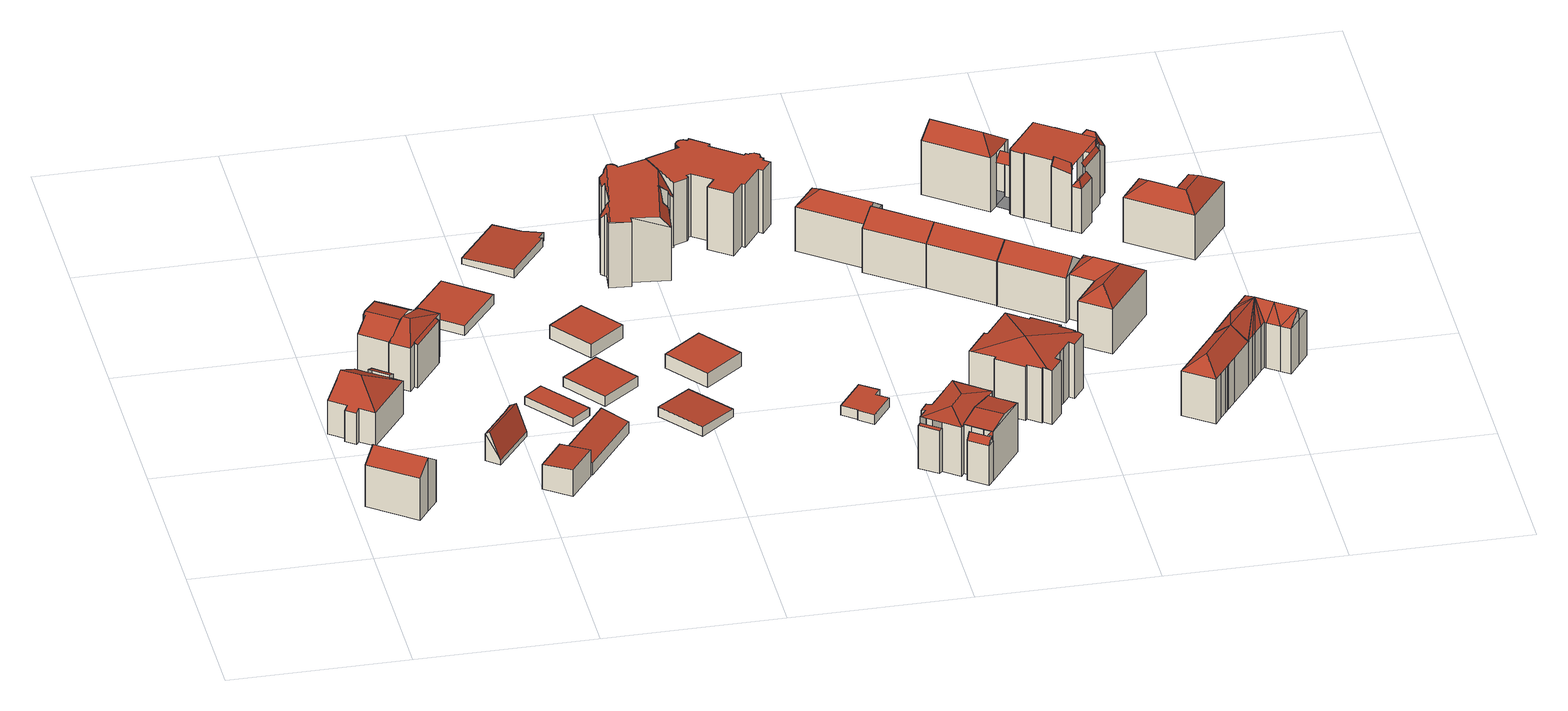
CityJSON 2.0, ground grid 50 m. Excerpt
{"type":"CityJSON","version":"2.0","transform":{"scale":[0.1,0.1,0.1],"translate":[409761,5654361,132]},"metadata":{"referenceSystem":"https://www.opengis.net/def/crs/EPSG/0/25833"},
"CityObjects":{
"building1":{"type":"Building","attributes":{"Dachtyp_tdc":"tdcGableRoof","Gemeindeschluessel":14612000,"Dachneigung":35.35,"QualitaetDacherkennung":88,"Geometrietyp2DReferenz":"3000","measuredHeight":16.43,"function":"31001_9998","roofType":"3100"},"geometry":[{"type":"Solid","lod":"2","boundaries":[[[[0,1,2,3]],[[1,4,5,2]],[[4,6,7,5]],[[6,8,9,7]],[[8,10,11,9]],[[10,12,13,11]],[[12,14,15,13]],[[14,16,17,15]],[[16,18,19,17]],[[18,20,21,19]],[[20,0,3,21]],[[16,14,12,10,8,6,4,1,0]],[[0,20,18,16]],[[3,2,5,7,9,11,13,15,17,19,21]]]],"semantics":{"surfaces":[{"type":"WallSurface"},{"type":"RoofSurface"},{"type":"GroundSurface"}],"values":[[0,0,0,0,0,0,0,0,0,0,0,1,1,2]]}}]},
"building2":{"type":"Building","attributes":{"Gemeindeschluessel":14612000,"Geometrietyp2DReferenz":"3000","function":"31001_9998","roofType":"9999"},"children":["building2-1","building2-2","building2-3"]},
"building2-1":{"type":"BuildingPart","attributes":{"Dachtyp_tdc":"tdcHipAndGableRoof","Dachneigung":30.8,"QualitaetDacherkennung":53,"Geometrietyp2DReferenz":"3000","measuredHeight":15.15,"roofType":"5000"},"parents":["building2"],"geometry":[{"type":"MultiSurface","lod":"2","boundaries":[[[22,23,24,25]],[[23,26,27,24]],[[26,28,29,30,27]],[[31,32,33,34,35]],[[32,36,37,33]],[[38,39,40,41]],[[39,42,43,40]],[[42,44,45,43]],[[44,46,47,45]],[[46,22,25,47]],[[42,39,48]],[[39,38,36,32,31,49,48]],[[49,28,26,23,22,46,44,42,48]],[[25,24,27,30,50,51,34,33,37,41,40,43,45,47]]],"semantics":{"surfaces":[{"type":"WallSurface"},{"type":"RoofSurface"},{"type":"GroundSurface"}],"values":[0,0,0,0,0,0,0,0,0,0,1,1,1,2]}}]},
"building2-2":{"type":"BuildingPart","attributes":{"Dachtyp_tdc":"tdcGableRoof","Dachneigung":49.83,"QualitaetDacherkennung":8,"Geometrietyp2DReferenz":"3000","measuredHeight":6.4,"roofType":"3100"},"parents":["building2"],"geometry":[{"type":"MultiSurface","lod":"2","boundaries":[[[52,35,34,53]],[[29,54,55,30]],[[54,56,57,55]],[[56,58,59,57]],[[58,60,61,59]],[[60,62,63,61]],[[62,64,65,63]],[[64,52,53,65]],[[60,58,56,54,29,66,67]],[[67,35,52,64,62,60]],[[53,34,51,50,30,55,57,59,61,63,65]]],"semantics":{"surfaces":[{"type":"WallSurface"},{"type":"RoofSurface"},{"type":"GroundSurface"}],"values":[0,0,0,0,0,0,0,0,1,1,2]}}]},
"building2-3":{"type":"BuildingPart","attributes":{"Dachtyp_tdc":"tdcPolyFlatRoof","Dachneigung":21.94,"QualitaetDacherkennung":44,"Geometrietyp2DReferenz":"3000","measuredHeight":11.34,"roofType":"2100"},"parents":["building2"],"geometry":[{"type":"MultiSurface","lod":"2","boundaries":[[[68,69,70,37,36]],[[69,71,72,70]],[[71,73,38,41,72]],[[73,71,69,68]],[[37,70,72,41]]],"semantics":{"surfaces":[{"type":"WallSurface"},{"type":"RoofSurface"},{"type":"GroundSurface"}],"values":[0,0,0,1,2]}}]},
"building3":{"type":"Building","attributes":{"Gemeindeschluessel":14612000,"Geometrietyp2DReferenz":"3000","function":"31001_9998","roofType":"9999"},"children":["building3-1","building3-2","building3-3"]},
"building3-1":{"type":"BuildingPart","attributes":{"Dachtyp_tdc":"tdcPolyFlatRoof","Dachneigung":32.69,"QualitaetDacherkennung":60,"Geometrietyp2DReferenz":"3000","measuredHeight":13.73,"roofType":"2100"},"parents":["building3"],"geometry":[{"type":"MultiSurface","lod":"2","boundaries":[[[74,75,76,77,78]],[[75,79,80,76]],[[79,81,82,83,80]],[[81,79,75,74]],[[77,76,80,83]]],"semantics":{"surfaces":[{"type":"WallSurface"},{"type":"RoofSurface"},{"type":"GroundSurface"}],"values":[0,0,0,1,2]}}]},
"building3-2":{"type":"BuildingPart","attributes":{"Dachtyp_tdc":"tdcCutGableRoof","Dachneigung":33.17,"QualitaetDacherkennung":56,"Geometrietyp2DReferenz":"3000","measuredHeight":16.83,"roofType":"9999"},"parents":["building3"],"geometry":[{"type":"MultiSurface","lod":"2","boundaries":[[[84,85,86,87]],[[85,88,89,86]],[[88,90,91,89]],[[92,93,94,95]],[[93,96,97,94]],[[96,98,99,97]],[[98,100,101,99]],[[100,102,103,101]],[[102,84,87,103]],[[104,105,90,88,85,84,102]],[[100,98,96,93,92,106,107]],[[102,100,107,104]],[[87,86,89,91,108,109,110,95,94,97,99,101,103]]],"semantics":{"surfaces":[{"type":"WallSurface"},{"type":"RoofSurface"},{"type":"GroundSurface"}],"values":[0,0,0,0,0,0,0,0,0,1,1,1,2]}}]},
"building3-3":{"type":"BuildingPart","attributes":{"Dachtyp_tdc":"tdcHipAndGableRoof","Dachneigung":36.6,"QualitaetDacherkennung":37,"Geometrietyp2DReferenz":"3000","measuredHeight":16.44,"roofType":"5000"},"parents":["building3"],"geometry":[{"type":"MultiSurface","lod":"2","boundaries":[[[111,91,90]],[[111,112,113,91]],[[112,114,115,113]],[[114,78,77,115]],[[82,116,117,83]],[[116,118,119,117]],[[118,120,95,119]],[[120,92,95]],[[116,82,78,114,121]],[[114,112,111,105,122,123,121]],[[123,124,106,120,118,116,121]],[[110,109,108,91,113,115,77,83,117,119,95]]],"semantics":{"surfaces":[{"type":"WallSurface"},{"type":"RoofSurface"},{"type":"GroundSurface"}],"values":[0,0,0,0,0,0,0,0,1,1,1,2]}}]},
"building4":{"type":"Building","attributes":{"Dachtyp_tdc":"tdcFreeFormRoof","Gemeindeschluessel":14612000,"Dachneigung":68.25,"QualitaetDacherkennung":4,"Geometrietyp2DReferenz":"3000","measuredHeight":9.26,"function":"31001_9998","roofType":"5000"},"geometry":[{"type":"Solid","lod":"2","boundaries":[[[[125,126,127,128]],[[126,129,130,127]],[[129,131,132,130]],[[131,133,134,132]],[[133,135,136,134]],[[135,125,128,136]],[[135,133,137,138]],[[131,129,126,125,138,137]],[[133,131,137]],[[125,135,138]],[[128,127,130,132,134,136]]]],"semantics":{"surfaces":[{"type":"WallSurface"},{"type":"RoofSurface"},{"type":"GroundSurface"}],"values":[[0,0,0,0,0,0,1,1,0,0,2]]}}]},
"building5":{"type":"Building","attributes":{"Dachtyp_tdc":"tdcPolyFlatRoof","Gemeindeschluessel":14612000,"Dachneigung":4.09,"QualitaetDacherkennung":42,"Geometrietyp2DReferenz":"3000","measuredHeight":8.22,"function":"31001_9998","roofType":"2100"},"geometry":[{"type":"Solid","lod":"2","boundaries":[[[[139,140,141,142]],[[140,143,144,141]],[[143,145,146,144]],[[143,140,139,145]],[[146,142,141,144]],[[145,139,142,146]]]],"semantics":{"surfaces":[{"type":"WallSurface"},{"type":"RoofSurface"},{"type":"GroundSurface"}],"values":[[0,0,0,1,2,0]]}}]},
"building6":{"type":"Building","attributes":{"Dachtyp_tdc":"tdcPolyFlatRoof","Gemeindeschluessel":14612000,"Dachneigung":0,"QualitaetDacherkennung":50,"Geometrietyp2DReferenz":"3000","measuredHeight":3,"function":"31001_9998","roofType":"1000"},"geometry":[{"type":"Solid","lod":"2","boundaries":[[[[147,148,149,150]],[[148,151,152,149]],[[151,153,154,152]],[[153,147,150,154]],[[153,151,148,147]],[[150,149,152,154]]]],"semantics":{"surfaces":[{"type":"WallSurface"},{"type":"RoofSurface"},{"type":"GroundSurface"}],"values":[[0,0,0,0,1,2]]}}]},
"building7":{"type":"Building","attributes":{"Dachtyp_tdc":"tdcPolyFlatRoof","Gemeindeschluessel":14612000,"Dachneigung":0,"QualitaetDacherkennung":73,"Geometrietyp2DReferenz":"3000","measuredHeight":2.52,"function":"31001_9998","roofType":"1000"},"geometry":[{"type":"Solid","lod":"2","boundaries":[[[[155,156,157,158]],[[156,159,160,157]],[[159,161,162,160]],[[161,155,158,162]],[[161,159,156,155]],[[158,157,160,162]]]],"semantics":{"surfaces":[{"type":"WallSurface"},{"type":"RoofSurface"},{"type":"GroundSurface"}],"values":[[0,0,0,0,1,2]]}}]},
"building8":{"type":"Building","attributes":{"Dachtyp_tdc":"tdcPolyFlatRoof","Gemeindeschluessel":14612000,"Dachneigung":4.61,"QualitaetDacherkennung":77,"Geometrietyp2DReferenz":"3000","measuredHeight":4.3,"function":"31001_9998","roofType":"2100"},"geometry":[{"type":"Solid","lod":"2","boundaries":[[[[163,164,165,166]],[[164,167,168,165]],[[167,169,170,168]],[[169,163,166,170]],[[169,167,164,163]],[[166,165,168,170]]]],"semantics":{"surfaces":[{"type":"WallSurface"},{"type":"RoofSurface"},{"type":"GroundSurface"}],"values":[[0,0,0,0,1,2]]}}]},
"building9":{"type":"Building","attributes":{"Dachtyp_tdc":"tdcPolyFlatRoof","Gemeindeschluessel":14612000,"Dachneigung":0,"QualitaetDacherkennung":21,"Geometrietyp2DReferenz":"3000","measuredHeight":3,"function":"31001_9998","roofType":"1000"},"geometry":[{"type":"Solid","lod":"2","boundaries":[[[[171,172,173,174]],[[172,175,176,173]],[[175,177,178,176]],[[177,171,174,178]],[[177,175,172,171]],[[174,173,176,178]]]],"semantics":{"surfaces":[{"type":"WallSurface"},{"type":"RoofSurface"},{"type":"GroundSurface"}],"values":[[0,0,0,0,1,2]]}}]},
"building10":{"type":"Building","attributes":{"Dachtyp_tdc":"tdcPolyFlatRoof","Gemeindeschluessel":14612000,"Dachneigung":2.83,"QualitaetDacherkennung":45,"Geometrietyp2DReferenz":"3000","measuredHeight":2.68,"function":"31001_9998","roofType":"2100"},"geometry":[{"type":"Solid","lod":"2","boundaries":[[[[179,180,181,182]],[[180,183,184,181]],[[183,185,186,184]],[[185,187,188,186]],[[187,189,190,188]],[[189,191,192,190]],[[191,179,182,192]],[[191,189,187,185,183,180,179]],[[182,181,184,186,188,190,192]]]],"semantics":{"surfaces":[{"type":"WallSurface"},{"type":"RoofSurface"},{"type":"GroundSurface"}],"values":[[0,0,0,0,0,0,0,1,2]]}}]},
"building11":{"type":"Building","attributes":{"Dachtyp_tdc":"tdcPolyFlatRoof","Gemeindeschluessel":14612000,"Dachneigung":0,"QualitaetDacherkennung":6,"Geometrietyp2DReferenz":"3000","measuredHeight":4.25,"function":"31001_9998","roofType":"1000"},"geometry":[{"type":"Solid","lod":"2","boundaries":[[[[193,194,195,196]],[[194,197,198,195]],[[197,199,200,198]],[[199,193,196,200]],[[199,197,194,193]],[[196,195,198,200]]]],"semantics":{"surfaces":[{"type":"WallSurface"},{"type":"RoofSurface"},{"type":"GroundSurface"}],"values":[[0,0,0,0,1,2]]}}]},
"building12":{"type":"Building","attributes":{"Dachtyp_tdc":"tdcPolyFlatRoof","Gemeindeschluessel":14612000,"Dachneigung":2.81,"QualitaetDacherkennung":57,"Geometrietyp2DReferenz":"3000","measuredHeight":3,"function":"31001_9998","roofType":"2100"},"geometry":[{"type":"Solid","lod":"2","boundaries":[[[[201,202,203,204]],[[202,205,206,203]],[[205,207,208,206]],[[207,201,204,208]],[[207,205,202,201]],[[204,203,206,208]]]],"semantics":{"surfaces":[{"type":"WallSurface"},{"type":"RoofSurface"},{"type":"GroundSurface"}],"values":[[0,0,0,0,1,2]]}}]},
"building13":{"type":"Building","attributes":{"Dachtyp_tdc":"tdcPolyFlatRoof","Gemeindeschluessel":14612000,"Dachneigung":0,"QualitaetDacherkennung":49,"Geometrietyp2DReferenz":"3000","measuredHeight":4.32,"function":"31001_9998","roofType":"1000"},"geometry":[{"type":"Solid","lod":"2","boundaries":[[[[209,210,211,212]],[[210,213,214,211]],[[213,215,216,214]],[[215,209,212,216]],[[215,213,210,209]],[[212,211,214,216]]]],"semantics":{"surfaces":[{"type":"WallSurface"},{"type":"RoofSurface"},{"type":"GroundSurface"}],"values":[[0,0,0,0,1,2]]}}]},
"building14":{"type":"Building","attributes":{"Dachtyp_tdc":"tdcFreeFormRoof","Gemeindeschluessel":14612000,"Dachneigung":1.82,"QualitaetDacherkennung":51,"Geometrietyp2DReferenz":"3000","measuredHeight":20.16,"function":"31001_9998","roofType":"5000"},"geometry":[{"type":"Solid","lod":"2","boundaries":[[[[217,218,219,220]],[[218,221,222,219]],[[221,223,224,222]],[[223,225,226,224]],[[225,227,228,226]],[[227,229,230,228]],[[229,231,232,230]],[[231,233,234,232]],[[233,235,236,234]],[[235,237,238,236]],[[237,239,240,238]],[[239,241,242,240]],[[241,243,244,242]],[[243,245,246,244]],[[245,247,248,246]],[[247,249,250,248]],[[249,251,252,250]],[[251,253,254,252]],[[253,255,256,254]],[[255,257,258,256]],[[257,259,260,258]],[[259,261,262,260]],[[261,263,264,262]],[[263,265,266,264]],[[265,267,268,266]],[[267,269,270,268]],[[269,271,272,270]],[[271,273,274,272]],[[273,275,276,274]],[[275,277,278,276]],[[277,279,280,278]],[[279,281,282,280]],[[281,283,284,282]],[[283,285,286,284]],[[285,287,288,286]],[[287,289,290,288]],[[289,291,292,290]],[[291,293,294,292]],[[293,295,296,294]],[[295,297,298,296]],[[297,299,300,298]],[[299,301,302,300]],[[301,303,304,302]],[[303,305,306,304]],[[305,307,308,306]],[[307,309,310,308]],[[309,311,312,310]],[[311,313,314,312]],[[313,315,316,314]],[[315,317,318,316]],[[317,319,320,318]],[[319,321,322,320]],[[321,323,324,322]],[[323,325,326,324]],[[325,327,328,326]],[[327,329,330,328]],[[329,331,332,330]],[[331,333,334,332]],[[333,335,336,334]],[[335,337,338,336]],[[337,339,340,338]],[[339,341,342,340]],[[341,343,344,342]],[[343,217,220,344]],[[223,221,218,345,346]],[[233,231,229,227,347,348]],[[349,253,251,249,247,245,243,241,239,350]],[[351,295,293,291,289,287,285,283,281,279,277,275,273,271,269,267,265,263,261,259,257,352]],[[348,347,225,346,345,217,343,341,339,337,335,333,331,329,327,325,323,321,319,317,315,313,311,309,307,305,303,301,299,297,351,352,255,349,350,237,235]],[[218,217,345]],[[239,237,350]],[[255,253,349]],[[257,255,352]],[[297,295,351]],[[225,223,346]],[[235,233,348]],[[227,225,347]],[[220,219,222,224,226,228,230,232,234,236,238,240,242,244,246,248,250,252,254,256,258,260,262,264,266,268,270,272,274,276,278,280,282,284,286,288,290,292,294,296,298,300,302,304,306,308,310,312,314,316,318,320,322,324,326,328,330,332,334,336,338,340,342,344]]]],"semantics":{"surfaces":[{"type":"WallSurface"},{"type":"RoofSurface"},{"type":"GroundSurface"}],"values":[[0,0,0,0,0,0,0,0,0,0,0,0,0,0,0,0,0,0,0,0,0,0,0,0,0,0,0,0,0,0,0,0,0,0,0,0,0,0,0,0,0,0,0,0,0,0,0,0,0,0,0,0,0,0,0,0,0,0,0,0,0,0,0,0,1,1,1,1,1,0,0,0,0,0,0,0,0,2]]}}]},
"building15":{"type":"Building","attributes":{"Dachtyp_tdc":"tdcPolyFlatRoof","Gemeindeschluessel":14612000,"Dachneigung":0,"QualitaetDacherkennung":66,"Geometrietyp2DReferenz":"3000","measuredHeight":3,"function":"31001_9998","roofType":"1000"},"geometry":[{"type":"Solid","lod":"2","boundaries":[[[[353,354,355,356]],[[354,357,358,355]],[[357,359,360,358]],[[359,361,362,360]],[[361,363,364,362]],[[363,365,366,364]],[[365,367,368,366]],[[367,353,356,368]],[[367,365,363,361,359,357,354,353]],[[356,355,358,360,362,364,366,368]]]],"semantics":{"surfaces":[{"type":"WallSurface"},{"type":"RoofSurface"},{"type":"GroundSurface"}],"values":[[0,0,0,0,0,0,0,0,1,2]]}}]},
"building16":{"type":"Building","attributes":{"Dachtyp_tdc":"tdcPolyFlatRoof","Gemeindeschluessel":14612000,"Dachneigung":0,"QualitaetDacherkennung":48,"Geometrietyp2DReferenz":"3000","measuredHeight":19.36,"function":"31001_9998","roofType":"1000"},"geometry":[{"type":"Solid","lod":"2","boundaries":[[[[369,370,371,372]],[[370,373,374,371]],[[373,375,376,374]],[[375,377,378,376]],[[377,379,380,378]],[[379,381,382,380]],[[381,383,384,382]],[[383,385,386,384]],[[385,387,388,386]],[[387,389,390,388]],[[389,391,392,390]],[[391,393,394,392]],[[393,395,396,394]],[[395,397,398,396]],[[397,399,400,398]],[[399,401,402,400]],[[401,403,404,402]],[[403,405,406,404]],[[405,407,408,406]],[[407,409,410,408]],[[409,411,412,410]],[[411,413,414,412]],[[413,415,416,414]],[[415,417,418,416]],[[417,419,420,418]],[[419,421,422,420]],[[421,423,424,422]],[[423,425,426,424]],[[425,427,428,426]],[[427,429,430,428]],[[429,431,432,430]],[[431,433,434,432]],[[433,435,436,434]],[[435,437,438,436]],[[437,439,440,438]],[[439,441,442,440]],[[441,443,444,442]],[[443,445,446,444]],[[445,447,448,446]],[[447,449,450,448]],[[449,451,452,450]],[[451,453,454,452]],[[453,455,456,454]],[[455,457,458,456]],[[457,459,460,458]],[[459,461,462,460]],[[461,463,464,462]],[[463,465,466,464]],[[465,467,468,466]],[[467,469,470,468]],[[469,471,472,470]],[[471,473,474,472]],[[473,475,476,474]],[[475,477,478,476]],[[477,479,480,478]],[[479,481,482,480]],[[481,483,484,482]],[[483,485,486,484]],[[485,487,488,486]],[[487,489,490,488]],[[489,491,492,490]],[[491,493,494,492]],[[493,495,496,494]],[[495,497,498,496]],[[497,499,500,498]],[[499,501,502,500]],[[501,503,504,502]],[[503,505,506,504]],[[505,507,508,506]],[[507,509,510,508]],[[509,511,512,510]],[[511,513,514,512]],[[513,369,372,514]],[[513,511,509,507,505,503,501,499,497,495,493,491,489,487,485,483,481,479,477,475,473,471,469,467,465,463,461,459,457,455,453,451,449,447,445,443,441,439,437,435,433,431,429,427,425,423,421,419,417,415,413,411,409,407,405,403,401,399,397,395,393,391,389,387,385,383,381,379,377,375,373,370,369]],[[372,371,374,376,378,380,382,384,386,388,390,392,394,396,398,400,402,404,406,408,410,412,414,416,418,420,422,424,426,428,430,432,434,436,438,440,442,444,446,448,450,452,454,456,458,460,462,464,466,468,470,472,474,476,478,480,482,484,486,488,490,492,494,496,498,500,502,504,506,508,510,512,514]]]],"semantics":{"surfaces":[{"type":"WallSurface"},{"type":"RoofSurface"},{"type":"GroundSurface"}],"values":[[0,0,0,0,0,0,0,0,0,0,0,0,0,0,0,0,0,0,0,0,0,0,0,0,0,0,0,0,0,0,0,0,0,0,0,0,0,0,0,0,0,0,0,0,0,0,0,0,0,0,0,0,0,0,0,0,0,0,0,0,0,0,0,0,0,0,0,0,0,0,0,0,0,1,2]]}}]},
"building17":{"type":"Building","attributes":{"Gemeindeschluessel":14612000,"Geometrietyp2DReferenz":"3000","function":"31001_9998","roofType":"9999"},"children":["building17-1","building17-2","building17-3","building17-4","building17-5","building17-6"]},
"building17-1":{"type":"BuildingPart","attributes":{"Dachtyp_tdc":"tdcFreeFormRoof","Dachneigung":59.66,"QualitaetDacherkennung":15,"Geometrietyp2DReferenz":"3000","measuredHeight":14.28,"roofType":"5000"},"parents":["building17"],"geometry":[{"type":"MultiSurface","lod":"2","boundaries":[[[515,516,517,518]],[[516,519,520,517]],[[519,521,522,520]],[[523,521,519]],[[524,523,519,516]],[[524,516,515]],[[523,524,515,521]],[[518,517,520,522]]],"semantics":{"surfaces":[{"type":"WallSurface"},{"type":"RoofSurface"},{"type":"GroundSurface"}],"values":[0,0,0,0,1,0,1,2]}}]},
"building17-2":{"type":"BuildingPart","attributes":{"Dachtyp_tdc":"tdcPolyFlatRoof","Dachneigung":0,"QualitaetDacherkennung":12,"Geometrietyp2DReferenz":"3000","measuredHeight":13.26,"roofType":"1000"},"parents":["building17"],"geometry":[{"type":"MultiSurface","lod":"2","boundaries":[[[525,526,527,528]],[[526,529,530,527]],[[531,525,528,532]],[[531,533,529,526,525]],[[528,527,530,534,532]]],"semantics":{"surfaces":[{"type":"WallSurface"},{"type":"RoofSurface"},{"type":"GroundSurface"}],"values":[0,0,0,1,2]}}]},
"building17-3":{"type":"BuildingPart","attributes":{"Dachtyp_tdc":"tdcPolyFlatRoof","Dachneigung":0,"QualitaetDacherkennung":46,"Geometrietyp2DReferenz":"3000","measuredHeight":12.15,"roofType":"1000"},"parents":["building17"],"geometry":[{"type":"MultiSurface","lod":"2","boundaries":[[[535,536,537,538]],[[536,539,540,537]],[[541,535,538,542]],[[541,539,536,535]],[[538,537,540,542]]],"semantics":{"surfaces":[{"type":"WallSurface"},{"type":"RoofSurface"},{"type":"GroundSurface"}],"values":[0,0,0,1,2]}}]},
"building17-4":{"type":"BuildingPart","attributes":{"Dachtyp_tdc":"tdcPolyFlatRoof","Dachneigung":0,"QualitaetDacherkennung":35,"Geometrietyp2DReferenz":"3000","measuredHeight":3.1,"roofType":"1000"},"parents":["building17"],"geometry":[{"type":"MultiSurface","lod":"2","boundaries":[[[543,544,545,546]],[[544,547,548,545]],[[544,543,549,547]],[[548,550,546,545]]],"semantics":{"surfaces":[{"type":"WallSurface"},{"type":"RoofSurface"},{"type":"GroundSurface"}],"values":[0,0,1,2]}}]},
"building17-5":{"type":"BuildingPart","attributes":{"Dachtyp_tdc":"tdcHipRoof","Dachneigung":10.04,"QualitaetDacherkennung":59,"Geometrietyp2DReferenz":"3000","measuredHeight":16.32,"roofType":"3200"},"parents":["building17"],"geometry":[{"type":"MultiSurface","lod":"2","boundaries":[[[551,552,553,540,539]],[[552,554,555,553]],[[554,556,557,555]],[[556,558,543,546,557]],[[556,554,552,551,559]],[[560,561,562,563]],[[551,564,565,566,567,568,569,560,563,559]],[[562,570,571,558,556,559,563]],[[572,573,532,534,530,574,575,576,577,542,540,553,555,557,546,550]],[[570,562,573,572]],[[562,561,531,532,573]],[[569,568,574,530,529]],[[568,567,575,574]],[[567,566,576,575]],[[566,565,577,576]],[[565,564,541,542,577]]],"semantics":{"surfaces":[{"type":"WallSurface"},{"type":"RoofSurface"},{"type":"GroundSurface"}],"values":[0,0,0,0,1,1,1,1,2,0,0,0,0,0,0,0]}}]},
"building17-6":{"type":"BuildingPart","attributes":{"Dachtyp_tdc":"tdcGableRoof","Dachneigung":10.01,"QualitaetDacherkennung":64,"Geometrietyp2DReferenz":"3000","measuredHeight":16.62,"roofType":"3100"},"parents":["building17"],"geometry":[{"type":"MultiSurface","lod":"2","boundaries":[[[578,579,570,572,522,521]],[[580,581,582,548,547]],[[581,583,515,518,582]],[[584,585,586,587,588]],[[580,589,587,586,581]],[[579,588,587,589]],[[578,584,588,579]],[[583,585,584,578]],[[581,586,585,583]],[[522,572,550,548,582,518]]],"semantics":{"surfaces":[{"type":"WallSurface"},{"type":"RoofSurface"},{"type":"GroundSurface"}],"values":[0,0,0,1,1,0,0,0,0,2]}}]},
"building18":{"type":"Building","attributes":{"Dachtyp_tdc":"tdcPolyFlatRoof","Gemeindeschluessel":14612000,"Dachneigung":0,"QualitaetDacherkennung":37,"Geometrietyp2DReferenz":"3000","measuredHeight":3,"function":"31001_9998","roofType":"1000"},"geometry":[{"type":"Solid","lod":"2","boundaries":[[[[590,591,592,593]],[[591,594,595,592]],[[594,596,597,595]],[[596,590,593,597]],[[596,594,591,590]],[[593,592,595,597]]]],"semantics":{"surfaces":[{"type":"WallSurface"},{"type":"RoofSurface"},{"type":"GroundSurface"}],"values":[[0,0,0,0,1,2]]}}]},
"building19":{"type":"Building","attributes":{"Dachtyp_tdc":"tdcFreeFormRoof","Gemeindeschluessel":14612000,"Dachneigung":37.49,"QualitaetDacherkennung":78,"Geometrietyp2DReferenz":"3000","measuredHeight":17.64,"function":"31001_9998","roofType":"5000"},"geometry":[{"type":"Solid","lod":"2","boundaries":[[[[598,599,600,601]],[[599,602,603,600]],[[602,604,605,603]],[[604,606,607,605]],[[606,608,609,607]],[[608,610,611,609]],[[610,612,613,611]],[[612,598,601,613]],[[614,615,602,599]],[[598,616,614,599]],[[612,610,608,606,604,615,614,616]],[[598,612,616]],[[604,602,615]],[[601,600,603,605,607,609,611,613]]]],"semantics":{"surfaces":[{"type":"WallSurface"},{"type":"RoofSurface"},{"type":"GroundSurface"}],"values":[[0,0,0,0,0,0,0,0,1,1,1,0,0,2]]}}]},
"building20":{"type":"Building","attributes":{"Dachtyp_tdc":"tdcFreeFormRoof","Gemeindeschluessel":14612000,"Dachneigung":11.67,"QualitaetDacherkennung":36,"Geometrietyp2DReferenz":"3000","measuredHeight":19.27,"function":"31001_9998","roofType":"5000"},"geometry":[{"type":"Solid","lod":"2","boundaries":[[[[617,618,619,620]],[[618,621,622,619]],[[621,623,624,622]],[[623,625,626,624]],[[625,627,628,626]],[[627,629,630,628]],[[629,631,632,630]],[[631,633,634,632]],[[633,635,636,634]],[[635,637,638,636]],[[637,639,640,638]],[[639,641,642,640]],[[641,643,644,642]],[[643,645,646,644]],[[645,647,648,646]],[[647,649,650,648]],[[649,651,652,650]],[[651,653,654,652]],[[653,655,656,654]],[[655,657,658,656]],[[657,659,660,658]],[[659,661,662,660]],[[661,663,664,662]],[[663,617,620,664]],[[665,666,637,635,633,631,629,627,667]],[[649,647,645,643,641,639,666,665,668,653,651]],[[661,659,657,655,668,665,669,617,663]],[[665,667,625,623,621,618,669]],[[618,617,669]],[[627,625,667]],[[639,637,666]],[[655,653,668]],[[620,619,622,624,626,628,630,632,634,636,638,640,642,644,646,648,650,652,654,656,658,660,662,664]]]],"semantics":{"surfaces":[{"type":"WallSurface"},{"type":"RoofSurface"},{"type":"GroundSurface"}],"values":[[0,0,0,0,0,0,0,0,0,0,0,0,0,0,0,0,0,0,0,0,0,0,0,0,1,1,1,1,0,0,0,0,2]]}}]},
"building21":{"type":"Building","attributes":{"Dachtyp_tdc":"tdcFreeFormRoof","Gemeindeschluessel":14612000,"Dachneigung":37.33,"QualitaetDacherkennung":78,"Geometrietyp2DReferenz":"3000","measuredHeight":17.56,"function":"31001_9998","roofType":"5000"},"geometry":[{"type":"Solid","lod":"2","boundaries":[[[[670,671,672,673]],[[671,674,675,672]],[[674,676,677,675]],[[676,678,679,677]],[[678,680,681,679]],[[680,682,683,681]],[[682,684,685,683]],[[684,670,673,685]],[[682,686,687,684]],[[686,680,678,676,674,671,670,687]],[[682,680,686]],[[670,684,687]],[[673,672,675,677,679,681,683,685]]]],"semantics":{"surfaces":[{"type":"WallSurface"},{"type":"RoofSurface"},{"type":"GroundSurface"}],"values":[[0,0,0,0,0,0,0,0,1,1,0,0,2]]}}]},
"building22":{"type":"Building","attributes":{"Dachtyp_tdc":"tdcFreeFormRoof","Gemeindeschluessel":14612000,"Dachneigung":37.43,"QualitaetDacherkennung":86,"Geometrietyp2DReferenz":"3000","measuredHeight":17.56,"function":"31001_9998","roofType":"5000"},"geometry":[{"type":"Solid","lod":"2","boundaries":[[[[680,688,689,681]],[[688,690,691,689]],[[690,692,693,691]],[[692,694,695,693]],[[694,696,697,695]],[[696,698,699,697]],[[698,682,683,699]],[[682,680,681,683]],[[698,700,686,682]],[[700,696,694,692,690,688,680,686]],[[698,696,700]],[[680,682,686]],[[681,689,691,693,695,697,699,683]]]],"semantics":{"surfaces":[{"type":"WallSurface"},{"type":"RoofSurface"},{"type":"GroundSurface"}],"values":[[0,0,0,0,0,0,0,0,1,1,0,0,2]]}}]},
"building23":{"type":"Building","attributes":{"Dachtyp_tdc":"tdcFreeFormRoof","Gemeindeschluessel":14612000,"Dachneigung":37.41,"QualitaetDacherkennung":81,"Geometrietyp2DReferenz":"3000","measuredHeight":17.62,"function":"31001_9998","roofType":"5000"},"geometry":[{"type":"Solid","lod":"2","boundaries":[[[[701,698,702,703]],[[698,704,705,702]],[[704,706,707,705]],[[706,708,709,707]],[[708,710,711,709]],[[710,712,713,711]],[[712,714,715,713]],[[714,701,703,715]],[[701,716,700,698]],[[716,714,712,710,708,706,704,700]],[[704,698,700]],[[701,714,716]],[[703,702,705,707,709,711,713,715]]]],"semantics":{"surfaces":[{"type":"WallSurface"},{"type":"RoofSurface"},{"type":"GroundSurface"}],"values":[[0,0,0,0,0,0,0,0,1,1,0,0,2]]}}]},
"building24":{"type":"Building","attributes":{"Gemeindeschluessel":14612000,"Geometrietyp2DReferenz":"3000","function":"31001_9998","roofType":"9999"},"children":["building24-1","building24-2"]},
"building24-1":{"type":"BuildingPart","attributes":{"Dachtyp_tdc":"tdcGableRoof","Dachneigung":37.44,"QualitaetDacherkennung":61,"Geometrietyp2DReferenz":"3000","measuredHeight":15.81,"roofType":"3100"},"parents":["building24"],"geometry":[{"type":"MultiSurface","lod":"2","boundaries":[[[717,718,719,720]],[[718,721,722,719]],[[721,718,723]],[[718,717,724,723]],[[725,726,721,723,724]],[[720,719,722,727,728]]],"semantics":{"surfaces":[{"type":"WallSurface"},{"type":"RoofSurface"},{"type":"GroundSurface"}],"values":[0,0,0,1,1,2]}}]},
"building24-2":{"type":"BuildingPart","attributes":{"Dachtyp_tdc":"tdcHipAndGableRoof","Dachneigung":37.23,"QualitaetDacherkennung":81,"Geometrietyp2DReferenz":"3000","measuredHeight":20.53,"roofType":"5000"},"parents":["building24"],"geometry":[{"type":"MultiSurface","lod":"2","boundaries":[[[729,730,731,732]],[[730,733,720,731]],[[733,717,720]],[[734,735,736,727,726]],[[735,737,738,736]],[[737,739,740,738]],[[739,729,732,740]],[[735,734,741,733,730,742]],[[730,729,739,742]],[[739,737,735,742]],[[732,731,720,728,727,736,738,740]]],"semantics":{"surfaces":[{"type":"WallSurface"},{"type":"RoofSurface"},{"type":"GroundSurface"}],"values":[0,0,0,0,0,0,0,1,1,1,2]}}]},
"building25":{"type":"Building","attributes":{"Dachtyp_tdc":"tdcFreeFormRoof","Gemeindeschluessel":14612000,"Dachneigung":36.72,"QualitaetDacherkennung":86,"Geometrietyp2DReferenz":"3000","measuredHeight":17.61,"function":"31001_9998","roofType":"5000"},"geometry":[{"type":"Solid","lod":"2","boundaries":[[[[743,744,745,746]],[[744,747,748,745]],[[747,749,750,748]],[[749,751,752,750]],[[751,753,754,752]],[[753,755,756,754]],[[755,743,746,756]],[[757,758,759,755,753]],[[760,757,753,751]],[[760,751,749]],[[758,757,760,749,747]],[[761,759,758,747,744]],[[761,744,743]],[[759,761,743,755]],[[746,745,748,750,752,754,756]]]],"semantics":{"surfaces":[{"type":"WallSurface"},{"type":"RoofSurface"},{"type":"GroundSurface"}],"values":[[0,0,0,0,0,0,0,1,1,1,1,1,1,1,2]]}}]},
"building26":{"type":"Building","attributes":{"Gemeindeschluessel":14612000,"Dachtyp_tdc":"tdcFreeFormRoof","Dachneigung":37.52,"QualitaetDacherkennung":87,"Geometrietyp2DReferenz":"3000","measuredHeight":17.62,"function":"31001_9998","roofType":"5000"},"geometry":[{"type":"Solid","lod":"2","boundaries":[[[[762,763,764,765]],[[763,766,767,764]],[[766,768,769,767]],[[768,770,771,769]],[[770,772,773,771]],[[772,774,775,773]],[[774,776,777,775]],[[776,778,779,777]],[[778,780,781,779]],[[780,762,765,781]],[[782,783,780]],[[766,784,783,782,778,776,774,772,785,768]],[[762,780,783,784]],[[762,784,763]],[[763,784,766]],[[768,785,770]],[[770,785,772]],[[778,782,780]],[[765,764,767,769,771,773,775,777,779,781]]]],"semantics":{"surfaces":[{"type":"WallSurface"},{"type":"RoofSurface"},{"type":"GroundSurface"}],"values":[[0,0,0,0,0,0,0,0,0,0,1,1,1,0,0,0,0,0,2]]}}]},
"building27":{"type":"Building","attributes":{"Gemeindeschluessel":14612000,"Geometrietyp2DReferenz":"3000","function":"31001_9998","roofType":"9999"},"children":["building27-1","building27-2","building27-3","building27-4","building27-5","building27-6"]},
"building27-1":{"type":"BuildingPart","attributes":{"Dachtyp_tdc":"tdcFreeFormRoof","Dachneigung":81.51,"QualitaetDacherkennung":38,"Geometrietyp2DReferenz":"3000","measuredHeight":19.53,"roofType":"5000"},"parents":["building27"],"geometry":[{"type":"MultiSurface","lod":"2","boundaries":[[[786,787,788,789]],[[790,791,792]],[[793,790,792,794,787]],[[793,787,786]],[[790,793,786,791]],[[789,788,795,796,797]]],"semantics":{"surfaces":[{"type":"WallSurface"},{"type":"RoofSurface"},{"type":"GroundSurface"}],"values":[0,1,1,1,1,2]}}]},
"building27-2":{"type":"BuildingPart","attributes":{"Dachtyp_tdc":"tdcPolyFlatRoof","Dachneigung":47.27,"QualitaetDacherkennung":30,"Geometrietyp2DReferenz":"3000","measuredHeight":17.72,"roofType":"2100"},"parents":["building27"],"geometry":[{"type":"MultiSurface","lod":"2","boundaries":[[[798,796,792]],[[798,799,800,796]],[[799,801,802,800]],[[801,803,804,805,806,802]],[[803,801,799,798,807,808]],[[809,797,796,800,802,806]]],"semantics":{"surfaces":[{"type":"WallSurface"},{"type":"RoofSurface"},{"type":"GroundSurface"}],"values":[0,0,0,0,1,2]}}]},
"building27-3":{"type":"BuildingPart","attributes":{"Dachtyp_tdc":"tdcHipRoof","Dachneigung":69.09,"QualitaetDacherkennung":36,"Geometrietyp2DReferenz":"3000","measuredHeight":19.61,"roofType":"3200"},"parents":["building27"],"geometry":[{"type":"MultiSurface","lod":"2","boundaries":[[[810,792,796]],[[811,812,813,795,794]],[[812,814,815,813]],[[814,810,796,815]],[[810,814,816]],[[812,811,817]],[[814,812,817,816]],[[811,810,816,817]],[[796,795,813,815]]],"semantics":{"surfaces":[{"type":"WallSurface"},{"type":"RoofSurface"},{"type":"GroundSurface"}],"values":[0,0,0,0,1,1,1,1,2]}}]},
"building27-4":{"type":"BuildingPart","attributes":{"Dachtyp_tdc":"tdcFreeFormRoof","Dachneigung":79.56,"QualitaetDacherkennung":13,"Geometrietyp2DReferenz":"3000","measuredHeight":21.51,"roofType":"5000"},"parents":["building27"],"geometry":[{"type":"MultiSurface","lod":"2","boundaries":[[[818,819,820,821]],[[819,822,823,820]],[[824,818,821,825,826]],[[822,819,827]],[[819,818,824,828,827]],[[824,829,828]],[[829,822,827,828]],[[821,820,823,830,825]]],"semantics":{"surfaces":[{"type":"WallSurface"},{"type":"RoofSurface"},{"type":"GroundSurface"}],"values":[0,0,0,1,1,1,1,2]}}]},
"building27-5":{"type":"BuildingPart","attributes":{"Dachtyp_tdc":"tdcPolyFlatRoof","Dachneigung":0,"QualitaetDacherkennung":51,"Geometrietyp2DReferenz":"3000","measuredHeight":19.98,"roofType":"1000"},"parents":["building27"],"geometry":[{"type":"MultiSurface","lod":"2","boundaries":[[[831,832,833,834,835,836,837,838,839,840,841,842]],[[830,823,843,844,845,846,847,848,849,850,789,797,809]],[[841,840,843,823,822]],[[840,839,844,843]],[[839,838,845,844]],[[838,837,846,845]],[[837,836,847,846]],[[836,835,848,847]],[[835,834,849,848]],[[834,833,850,849]],[[833,832,786,789,850]]],"semantics":{"surfaces":[{"type":"RoofSurface"},{"type":"GroundSurface"},{"type":"WallSurface"}],"values":[0,1,2,2,2,2,2,2,2,2,2]}}]},
"building27-6":{"type":"BuildingPart","attributes":{"Dachtyp_tdc":"tdcFreeFormRoof","Dachneigung":47.73,"QualitaetDacherkennung":19,"Geometrietyp2DReferenz":"3000","measuredHeight":15.43,"roofType":"5000"},"parents":["building27"],"geometry":[{"type":"MultiSurface","lod":"2","boundaries":[[[851,852,853,854]],[[852,826,825,853]],[[855,856,804,857,858,826]],[[855,826,852]],[[856,855,852,851]],[[854,853,825,830,809,806]]],"semantics":{"surfaces":[{"type":"WallSurface"},{"type":"RoofSurface"},{"type":"GroundSurface"}],"values":[0,0,1,1,1,2]}}]},
"building28":{"type":"Building","attributes":{"Dachtyp_tdc":"tdcFreeFormRoof","Gemeindeschluessel":14612000,"Dachneigung":36.68,"QualitaetDacherkennung":85,"Geometrietyp2DReferenz":"3000","measuredHeight":17.63,"function":"31001_9998","roofType":"5000"},"geometry":[{"type":"Solid","lod":"2","boundaries":[[[[859,860,861,862]],[[860,863,864,861]],[[863,865,866,864]],[[865,867,868,866]],[[867,869,870,868]],[[869,871,872,870]],[[871,873,874,872]],[[873,875,876,874]],[[875,877,878,876]],[[877,879,767,878]],[[879,880,764,767]],[[880,881,765,764]],[[881,882,883,765]],[[882,884,885,883]],[[884,886,887,885]],[[886,859,862,887]],[[884,888,886]],[[882,888,884]],[[882,784,888]],[[784,882,881]],[[880,784,881]],[[784,880,879]],[[888,871,869]],[[888,873,871]],[[888,875,873]],[[888,877,875]],[[888,879,877]],[[879,888,784]],[[889,888,869,867]],[[890,865,863]],[[889,865,890]],[[865,889,867]],[[890,860,859]],[[860,890,863]],[[888,889,890,859,886]],[[862,861,864,866,868,870,872,874,876,878,767,764,765,883,885,887]]]],"semantics":{"surfaces":[{"type":"WallSurface"},{"type":"RoofSurface"},{"type":"GroundSurface"}],"values":[[0,0,0,0,0,0,0,0,0,0,0,0,0,0,0,0,1,1,1,1,0,0,1,1,1,1,1,1,1,1,1,1,0,0,1,2]]}}]},
"building29":{"type":"Building","attributes":{"Dachtyp_tdc":"tdcFreeFormRoof","Gemeindeschluessel":14612000,"Dachneigung":36.44,"QualitaetDacherkennung":83,"Geometrietyp2DReferenz":"3000","measuredHeight":17.5,"function":"31001_9998","roofType":"5000"},"geometry":[{"type":"Solid","lod":"2","boundaries":[[[[891,892,893,894]],[[892,895,896,893]],[[895,897,898,896]],[[897,899,900,898]],[[899,901,902,900]],[[901,903,904,902]],[[903,891,894,904]],[[905,906,903,901]],[[907,908,905,901,899]],[[907,899,897]],[[908,907,897,895]],[[905,908,895,892]],[[906,905,892,891]],[[906,891,903]],[[894,893,896,898,900,902,904]]]],"semantics":{"surfaces":[{"type":"WallSurface"},{"type":"RoofSurface"},{"type":"GroundSurface"}],"values":[[0,0,0,0,0,0,0,1,1,1,1,1,1,1,2]]}}]}
},
"vertices":[
[52,264,186],[53,265,185],[53,265,22],[52,264,22],[81,303,152],[81,303,22],[130,267,152],[130,267,22],[157,247,152],[157,247,22],[183,228,152],[183,228,22],[209,209,152],[209,209,22],[181,171,185],[181,171,22],[180,170,186],[180,170,22],[150,130,151],[150,130,22],[23,224,151],[23,224,22],
[37,554,112],[45,564,120],[45,564,17],[37,554,17],[0,598,120],[0,598,17],[35,644,155],[35,644,47],[35,644,17],[69,689,151],[101,733,121],[101,733,17],[69,689,17],[69,689,52],[132,710,121],[132,710,17],[182,673,121],[213,650,121],[213,650,17],[182,673,17],[112,515,120],[112,515,17],[72,544,120],[72,544,17],[64,533,112],[64,533,17],[96,628,169],[49,663,169],[49,663,17],[52,668,17],
[65,692,52],[65,692,17],[31,647,47],[31,647,17],[35,652,54],[35,652,17],[21,663,54],[21,663,17],[35,681,81],[35,681,17],[46,696,61],[46,696,17],[60,685,61],[60,685,17],[49,663,75],[52,668,81],
[132,710,130],[145,728,121],[145,728,17],[195,690,121],[195,690,17],[182,673,130],
[347,880,156],[355,874,150],[355,874,19],[347,880,19],[347,880,154],[276,767,150],[276,767,19],[268,773,156],[268,773,152],[268,773,19],
[200,952,182],[204,949,182],[204,949,19],[200,952,19],[232,987,150],[232,987,19],[308,931,150],[308,931,19],[209,797,150],[133,853,150],[133,853,19],[209,797,19],[161,891,181],[161,891,19],[157,894,181],[157,894,19],[163,902,187],[163,902,19],[197,948,184],[197,948,19],[277,889,184],[297,916,163],[219,810,161],[243,843,187],[277,889,19],[255,860,19],[243,843,19],
[308,931,157],[312,937,155],[312,937,19],[362,901,155],[362,901,19],[254,754,152],[254,754,19],[204,791,152],[204,791,19],[209,797,155],[272,847,184],[277,889,173],[255,860,184],[243,843,176],
[377,387,100],[455,487,101],[455,487,17],[377,387,17],[453,488,99],[453,488,17],[469,511,99],[469,511,17],[508,481,30],[508,481,17],[413,359,30],[413,359,17],[483,500,110],[388,379,110],
[634,264,94],[569,177,94],[569,177,12],[634,264,12],[497,230,88],[497,230,12],[562,317,88],[562,317,12],
[557,1144,36],[452,1010,36],[452,1010,6],[557,1144,6],[331,1103,36],[331,1103,6],[436,1238,36],[436,1238,6],
[534,637,40],[586,679,40],[586,679,15],[534,637,15],[689,548,40],[689,548,15],[637,507,40],[637,507,15],
[715,520,54],[774,450,47],[774,450,11],[715,520,11],[640,272,47],[640,272,11],[569,325,54],[569,325,11],
[845,677,36],[741,599,36],[741,599,6],[845,677,6],[654,715,36],[654,715,6],[757,793,36],[757,793,6],
[512,1340,33],[623,1483,33],[623,1483,14],[512,1340,14],[690,1431,37],[690,1431,14],[745,1407,40],[745,1407,14],[729,1386,40],[729,1386,14],[737,1380,41],[737,1380,14],[633,1246,41],[633,1246,14],
[854,915,47],[754,838,47],[754,838,5],[854,915,5],[667,953,47],[667,953,5],[767,1029,47],[767,1029,5],
[867,523,36],[964,600,30],[964,600,6],[867,523,6],[1059,481,30],[1059,481,6],[962,404,36],[962,404,6],
[1129,717,49],[1022,635,49],[1022,635,6],[1129,717,6],[933,751,49],[933,751,6],[1040,833,49],[1040,833,6],
[1027,1455,202],[1075,1325,157],[1075,1325,3],[1027,1455,3],[1065,1322,167],[1065,1322,3],[1061,1333,174],[1061,1333,3],[1031,1322,201],[1031,1322,3],[1037,1313,196],[1037,1313,3],[1031,1255,191],[1031,1255,3],[1045,1253,175],[1045,1253,3],[1036,1168,168],[1036,1168,3],[930,1180,203],[930,1180,3],[928,1160,203],[928,1160,3],[869,1166,202],[869,1166,3],[875,1224,196],[875,1224,3],[870,1225,190],[870,1225,3],[861,1235,176],[861,1235,3],[863,1251,175],[863,1251,3],[874,1259,187],[874,1259,3],[879,1259,193],[879,1259,3],[880,1267,193],[880,1267,3],[890,1266,205],[890,1266,3],[900,1369,196],[900,1369,3],[892,1370,184],[892,1370,3],[897,1427,178],[897,1427,3],[909,1425,193],[909,1425,3],[909,1427,193],[909,1427,3],[909,1429,193],[909,1429,3],[909,1430,193],[909,1430,3],[910,1431,193],[910,1431,3],[910,1433,194],[910,1433,3],[911,1434,194],[911,1434,3],[911,1435,195],[911,1435,3],[912,1436,195],[912,1436,3],[913,1437,196],[913,1437,3],[914,1438,197],[914,1438,3],[915,1439,198],[915,1439,3],[916,1440,199],[916,1440,3],[917,1441,200],[917,1441,3],[918,1442,201],[918,1442,3],[919,1442,203],[919,1442,3],[920,1443,204],[920,1443,3],[922,1443,205],[922,1443,3],[923,1444,205],[923,1444,3],[924,1444,205],[924,1444,3],[926,1444,205],[926,1444,3],[928,1444,205],[928,1444,3],[930,1444,205],[930,1444,3],[931,1444,205],[931,1444,3],[932,1444,205],[932,1444,3],[934,1444,205],[934,1444,3],[935,1443,205],[935,1443,3],[936,1443,205],[936,1443,3],[937,1442,205],[937,1442,3],[938,1441,204],[938,1441,3],[940,1441,204],[940,1441,3],[941,1440,204],[941,1440,3],[942,1439,204],[942,1439,3],[942,1438,204],[942,1438,3],[943,1437,204],[943,1437,3],[944,1436,204],[944,1436,3],[945,1435,204],[945,1435,3],[945,1433,204],[945,1433,3],[946,1432,204],[946,1432,3],[946,1431,204],[946,1431,3],[947,1429,204],[947,1429,3],[1048,1397,201],[1035,1323,201],[1034,1318,201],[1007,1172,201],[889,1266,205],[871,1166,205],[921,1443,205],[891,1277,205],
[1449,478,42],[1434,458,42],[1434,458,12],[1449,478,12],[1466,434,42],[1466,434,12],[1411,361,42],[1411,361,12],[1372,390,42],[1372,390,12],[1374,393,42],[1374,393,12],[1334,423,42],[1334,423,12],[1401,514,42],[1401,514,12],
[1127,1359,203],[1114,1354,203],[1114,1354,9],[1127,1359,9],[1118,1344,203],[1118,1344,9],[1113,1338,203],[1113,1338,9],[1075,1324,203],[1075,1324,9],[1075,1325,203],[1075,1325,9],[1027,1455,203],[1027,1455,9],[1124,1491,203],[1124,1491,9],[1122,1492,203],[1122,1492,9],[1122,1494,203],[1122,1494,9],[1121,1495,203],[1121,1495,9],[1120,1496,203],[1120,1496,9],[1120,1497,203],[1120,1497,9],[1119,1498,203],[1119,1498,9],[1119,1500,203],[1119,1500,9],[1118,1501,203],[1118,1501,9],[1118,1502,203],[1118,1502,9],[1118,1504,203],[1118,1504,9],[1118,1505,203],[1118,1505,9],[1118,1507,203],[1118,1507,9],[1118,1508,203],[1118,1508,9],[1118,1509,203],[1118,1509,9],[1118,1511,203],[1118,1511,9],[1119,1512,203],[1119,1512,9],[1119,1513,203],[1119,1513,9],[1120,1514,203],[1120,1514,9],[1121,1516,203],[1121,1516,9],[1121,1517,203],[1121,1517,9],[1122,1518,203],[1122,1518,9],[1123,1519,203],[1123,1519,9],[1125,1520,203],[1125,1520,9],[1126,1521,203],[1126,1521,9],[1127,1522,203],[1127,1522,9],[1128,1523,203],[1128,1523,9],[1129,1523,203],[1129,1523,9],[1131,1524,203],[1131,1524,9],[1132,1524,203],[1132,1524,9],[1133,1525,203],[1133,1525,9],[1135,1525,203],[1135,1525,9],[1136,1525,203],[1136,1525,9],[1137,1525,203],[1137,1525,9],[1139,1525,203],[1139,1525,9],[1140,1525,203],[1140,1525,9],[1142,1525,203],[1142,1525,9],[1143,1524,203],[1143,1524,9],[1144,1524,203],[1144,1524,9],[1146,1523,203],[1146,1523,9],[1147,1523,203],[1147,1523,9],[1148,1522,203],[1148,1522,9],[1149,1521,203],[1149,1521,9],[1150,1520,203],[1150,1520,9],[1151,1519,203],[1151,1519,9],[1157,1527,203],[1157,1527,9],[1206,1491,203],[1206,1491,9],[1199,1482,203],[1199,1482,9],[1283,1420,203],[1283,1420,9],[1288,1427,203],[1288,1427,9],[1295,1421,203],[1295,1421,9],[1298,1425,203],[1298,1425,9],[1310,1425,203],[1310,1425,9],[1322,1416,203],[1322,1416,9],[1324,1404,203],[1324,1404,9],[1322,1401,203],[1322,1401,9],[1330,1395,203],[1330,1395,9],[1325,1387,203],[1325,1387,9],[1344,1373,203],[1344,1373,9],[1316,1335,203],[1316,1335,9],[1304,1343,203],[1304,1343,9],[1256,1278,203],[1256,1278,9],[1248,1284,203],[1248,1284,9],[1218,1243,203],[1218,1243,9],[1157,1287,203],[1157,1287,9],[1181,1319,203],[1181,1319,9],
[1657,21,139],[1643,2,139],[1643,2,17],[1657,21,17],[1592,40,139],[1592,40,17],[1606,59,139],[1606,59,17],[1599,49,160],[1650,12,160],
[1528,84,150],[1478,121,150],[1478,121,17],[1528,84,17],[1486,131,150],[1486,131,17],[1536,93,150],[1536,93,17],[1489,128,150],[1489,128,17],
[1559,254,139],[1589,296,139],[1589,296,17],[1559,254,17],[1604,285,139],[1604,285,17],[1573,243,139],[1573,243,17],
[1694,213,48],[1713,199,48],[1713,199,17],[1694,213,17],[1700,182,48],[1700,182,17],[1681,196,48],[1681,196,17],
[1604,285,170],[1620,273,170],[1620,273,17],[1676,232,168],[1676,232,17],[1696,217,168],[1696,217,17],[1694,213,168],[1611,201,180],[1489,128,171],[1536,93,169],[1581,60,168],[1573,149,180],[1573,243,170],[1527,180,171],[1514,190,168],[1495,164,168],[1505,157,170],[1486,131,170],[1589,72,168],[1681,196,168],[1589,72,17],[1581,60,17],[1505,157,17],[1495,164,17],[1514,190,17],[1527,180,17],
[1606,59,169],[1589,72,169],[1700,182,169],[1749,145,169],[1749,145,17],[1657,21,169],[1606,59,171],[1657,21,171],[1700,78,183],[1631,129,183],[1589,72,171],[1681,196,169],
[1697,261,49],[1676,232,49],[1676,232,19],[1697,261,19],[1620,273,49],[1620,273,19],[1642,302,49],[1642,302,19],
[1541,1105,151],[1379,1225,151],[1379,1225,14],[1541,1105,14],[1440,1307,150],[1440,1307,14],[1507,1256,152],[1507,1256,14],[1508,1258,150],[1508,1258,14],[1536,1237,150],[1536,1237,14],[1535,1235,152],[1535,1235,14],[1602,1186,152],[1602,1186,14],[1449,1237,190],[1441,1306,151],[1572,1146,190],
[1735,363,178],[1673,408,176],[1673,408,10],[1735,363,10],[1729,484,177],[1729,484,10],[1737,478,179],[1737,478,10],[1802,566,179],[1802,566,10],[1858,524,180],[1858,524,10],[1864,533,177],[1864,533,10],[1934,482,177],[1934,482,10],[1927,473,180],[1927,473,10],[1964,445,180],[1964,445,10],[1960,441,181],[1960,441,10],[1982,425,177],[1982,425,10],[1950,382,177],[1950,382,10],[1936,392,181],[1936,392,10],[1917,366,180],[1917,366,10],[1905,350,180],[1905,350,10],[1886,324,180],[1886,324,10],[1900,314,176],[1900,314,10],[1867,270,176],[1867,270,10],[1845,286,179],[1845,286,10],[1843,283,178],[1843,283,10],[1807,309,178],[1807,309,10],[1802,302,176],[1802,302,10],[1730,356,176],[1730,356,10],[1823,410,203],[1970,434,181],[1803,565,180],[1855,279,179],[1681,402,178],
[1590,1170,152],[1652,1124,152],[1652,1124,14],[1590,1170,14],[1653,1125,151],[1653,1125,14],[1682,1104,151],[1682,1104,14],[1681,1103,152],[1681,1103,14],[1737,1061,152],[1737,1061,14],[1677,980,151],[1677,980,14],[1529,1088,151],[1529,1088,14],[1707,1021,190],[1560,1130,190],
[1809,1008,152],[1809,1008,14],[1810,1009,151],[1810,1009,14],[1838,988,150],[1838,988,14],[1838,987,152],[1838,987,14],[1901,940,152],[1901,940,14],[1841,859,151],[1841,859,14],[1871,900,190],
[2002,741,151],[1841,859,13],[2002,741,13],[1901,940,151],[1901,940,13],[1966,892,151],[1966,892,13],[1967,893,150],[1967,893,13],[1995,872,150],[1995,872,13],[1994,871,151],[1994,871,13],[2057,825,151],[2057,825,13],[2029,783,190],
[1970,1378,149],[2005,1353,148],[2005,1353,12],[1970,1378,12],[1971,1308,149],[1971,1308,12],[1988,1330,170],[1953,1356,170],[1936,1334,149],[1937,1334,149],[1937,1334,12],[1936,1334,12],
[1819,1513,178],[1981,1393,178],[1981,1393,12],[1819,1513,12],[1970,1378,178],[1937,1334,178],[1919,1312,179],[1919,1312,12],[1758,1431,179],[1758,1431,12],[1788,1471,217],[1788,1471,12],[1936,1334,178],[1912,1380,217],
[2057,825,152],[2069,841,152],[2069,841,14],[2057,825,14],[2214,734,152],[2214,734,14],[2089,566,152],[2089,566,14],[2008,625,152],[2008,625,14],[2072,712,152],[2072,712,14],[2012,756,152],[2012,756,14],[2142,722,189],[2142,723,190],[2081,769,190],[2079,636,189],[2073,814,166],
[2324,399,152],[2364,370,152],[2364,370,15],[2324,399,15],[2404,340,152],[2404,340,15],[2354,272,152],[2354,272,15],[2332,242,152],[2332,242,15],[2328,237,152],[2328,237,15],[2320,226,152],[2320,226,15],[2304,205,152],[2304,205,15],[2285,178,152],[2285,178,15],[2204,237,152],[2204,237,15],[2285,178,153],[2274,247,191],[2364,370,191],[2332,242,153],
[2097,1387,154],[2105,1399,154],[2105,1399,6],[2097,1387,6],[2199,1320,200],[2201,1310,154],[2209,1321,154],[2106,1389,201],[2159,1359,154],[2159,1359,6],[2209,1321,6],[2201,1310,6],
[2209,1321,183],[2199,1307,183],[2199,1307,6],[2207,1301,172],[2207,1301,6],[2153,1228,172],[2153,1228,155],[2153,1228,144],[2153,1228,6],[2201,1310,183],[2145,1234,183],[2145,1234,6],
[2209,1321,178],[2159,1359,178],[2180,1387,153],[2180,1387,6],[2230,1350,152],[2230,1350,6],[2204,1346,202],[2185,1360,202],
[2108,1184,183],[2061,1219,194],[2061,1219,6],[2108,1184,6],[2067,1227,194],[2067,1227,6],[2109,1186,194],[2109,1186,6],[2109,1186,144],[2068,1220,221],[2108,1191,215],[2113,1192,194],[2113,1192,6],
[2201,1310,205],[2097,1387,205],[2054,1419,205],[2005,1353,205],[1971,1308,205],[1967,1303,205],[1971,1300,205],[1968,1297,205],[1999,1274,205],[2000,1277,205],[2067,1227,205],[2113,1192,205],[2000,1277,6],[1999,1274,6],[1968,1297,6],[1971,1300,6],[1967,1303,6],[1971,1308,6],[2005,1353,6],[2054,1419,6],
[2168,1217,144],[2132,1169,144],[2132,1169,6],[2168,1217,6],[2129,1189,160],[2156,1226,160],[2145,1234,144],[2113,1192,144],
[2585,456,154],[2556,416,154],[2556,416,15],[2585,456,15],[2526,376,154],[2526,376,15],[2502,394,154],[2502,394,15],[2469,418,154],[2469,418,15],[2464,422,154],[2464,422,15],[2453,407,154],[2453,407,15],[2430,376,154],[2430,376,15],[2421,363,154],[2421,363,15],[2407,344,154],[2407,344,15],[2404,340,154],[2364,370,154],[2324,399,154],[2389,489,154],[2389,489,15],[2412,520,154],[2412,520,15],[2442,561,154],[2442,561,15],[2453,491,191],[2498,458,191],[2555,416,191],
[2288,1185,146],[2375,1121,146],[2375,1121,8],[2288,1185,8],[2419,1180,146],[2419,1180,8],[2488,1137,146],[2488,1137,8],[2503,1125,146],[2503,1125,8],[2396,980,146],[2396,980,8],[2229,1104,146],[2229,1104,8],[2386,1050,183],[2299,1115,183],[2477,1121,160],[2432,1113,183]
]}
